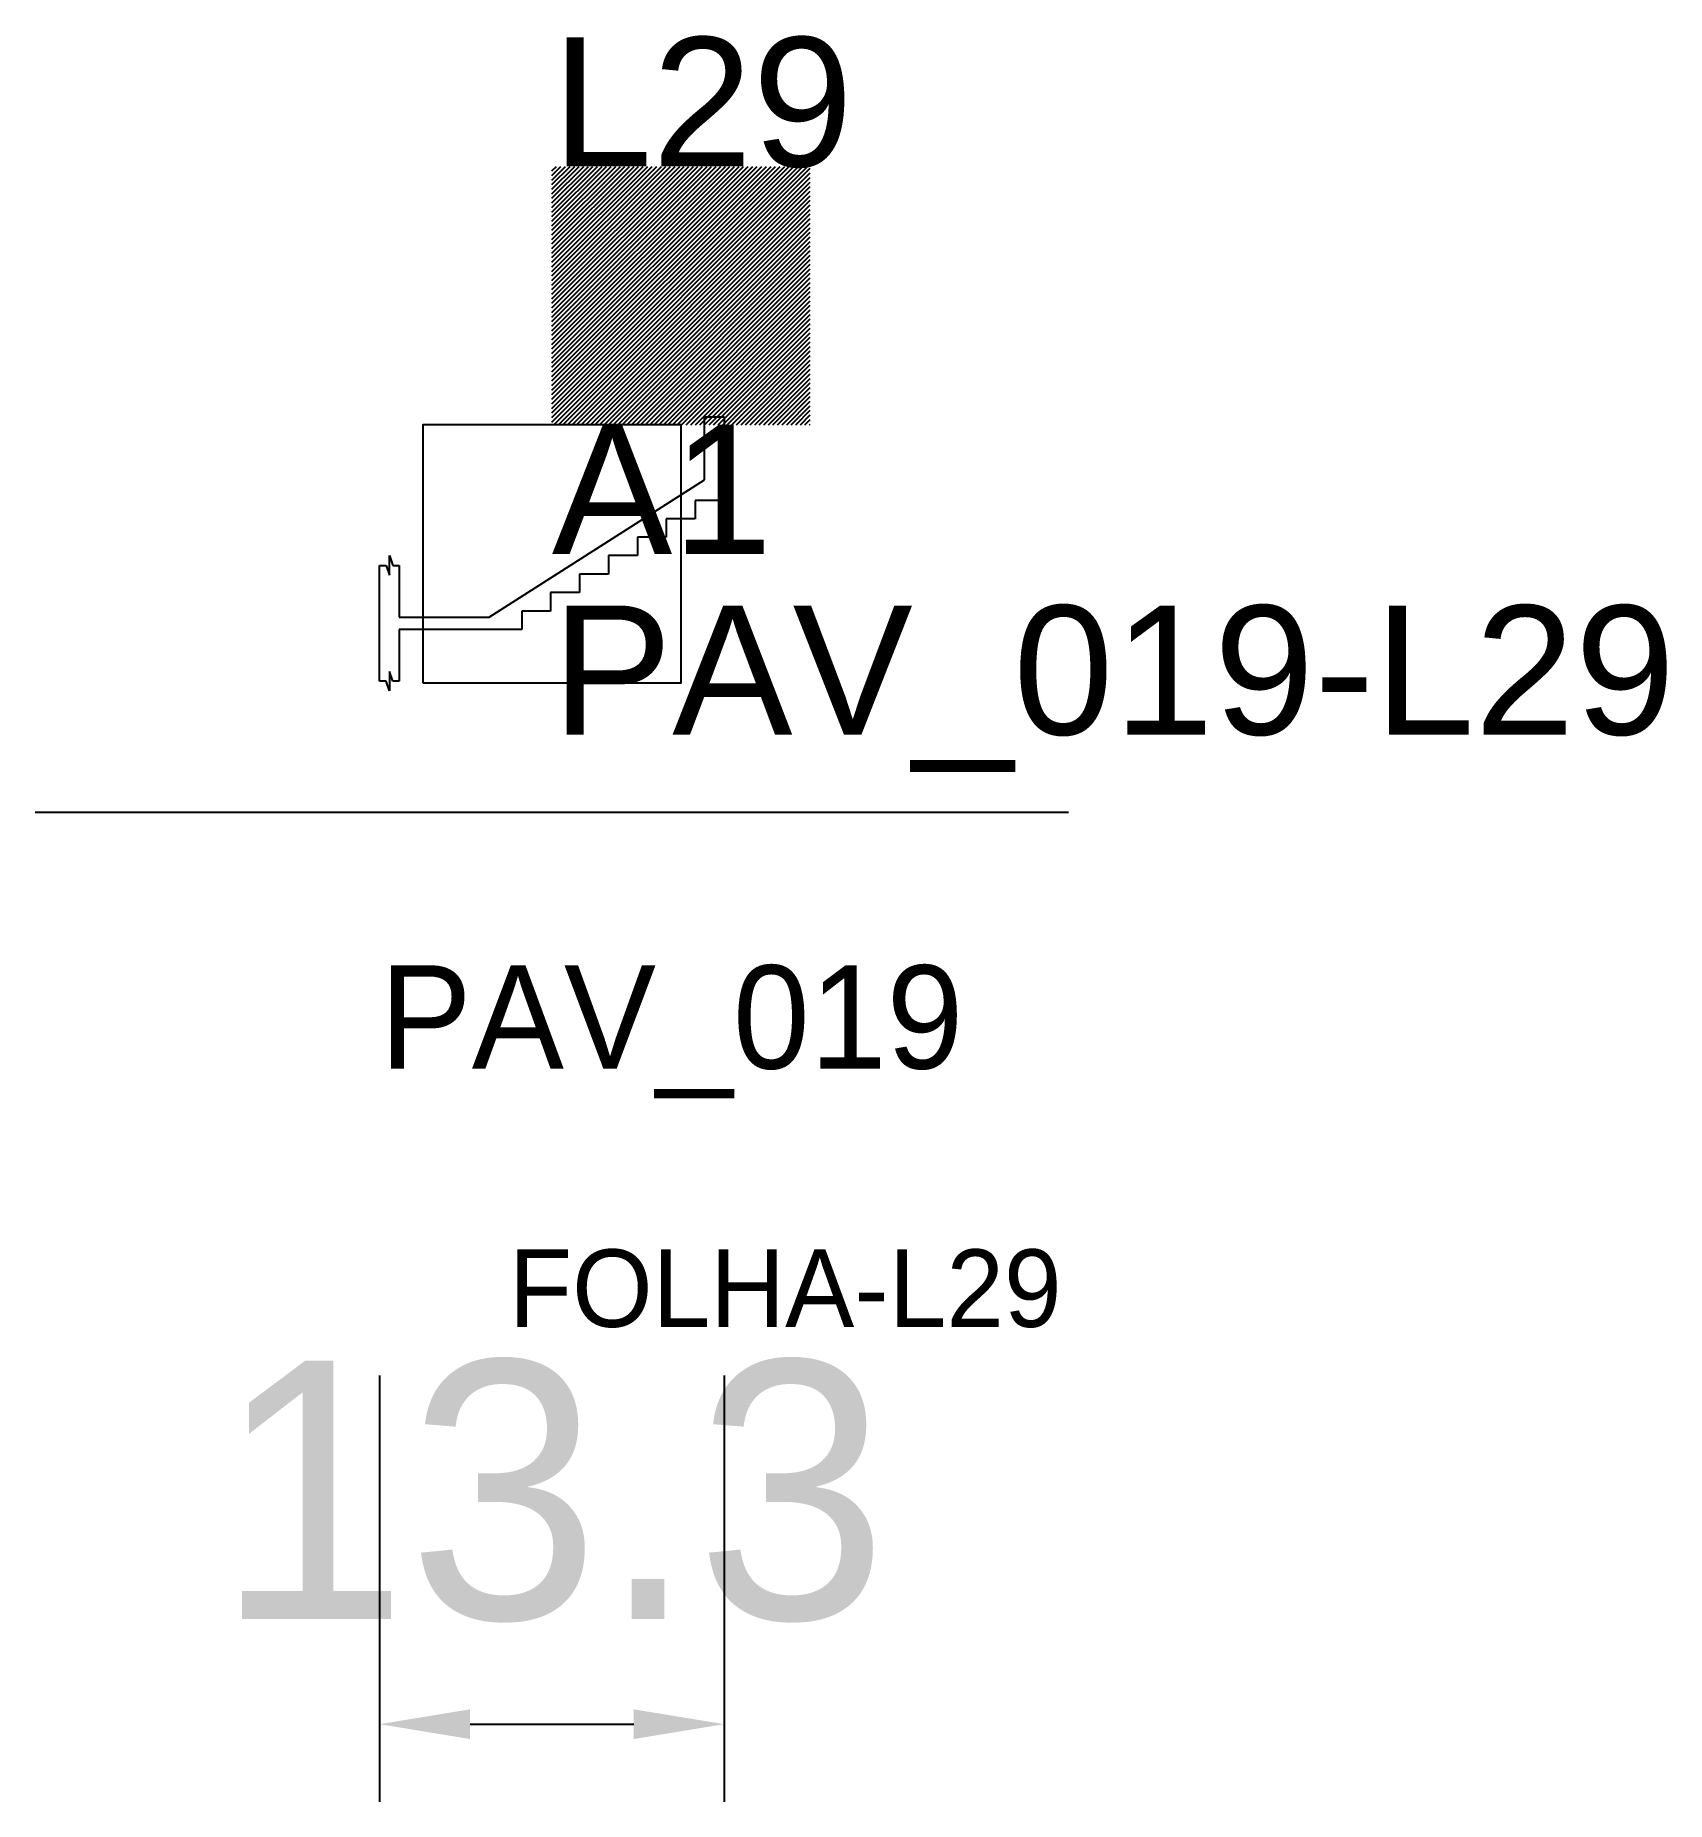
# Model space of a CAD drawing. Header units: metres. Extents: x 208.9 to 272, y 147.9 to 216.3.
import ezdxf

# ---------------------------------------------------------------- set-up
doc = ezdxf.new("R2010")
doc.units = ezdxf.units.M
for name, color, linetype in [('3', 3, 'CONTINUOUS'), ('AUX00', 7, 'CONTINUOUS'), ('COTA', 241, 'CONTINUOUS'), ('FOLHA', 255, 'CONTINUOUS'), ('Hachura', 251, 'CONTINUOUS'), ('NOMENCLATURA', 7, 'CONTINUOUS'), ('Nível', 160, 'CONTINUOUS'), ('Painéis', 200, 'CONTINUOUS'), ('Pilares', 5, 'CONTINUOUS'), ('REAPROVEITAMENTO', 251, 'CONTINUOUS'), ('SARR_2.2x7', 40, 'CONTINUOUS')]:
    doc.layers.add(name, color=color, linetype=linetype)
doc.styles.add('ARIAL', font='Arial.ttf')
doc.styles.add('STR_STANDARD', font='arial.ttf')
doc.dimstyles.new('EZ DXF', dxfattribs={"dimtxt": 10, "dimasz": 3.5, "dimexe": 3, "dimexo": 1.5, "dimgap": 1, "dimtad": 1, "dimdec": 1, "dimdsep": 46, "dimcen": 2.5, "dimazin": 3, "dimtfac": 1, "dimtmove": 0, "dimatfit": 3})

msp = doc.modelspace()

# ---------------------------------------------------------------- hatches: boundary and pattern name
at = {"layer": 'Hachura'}
h = msp.add_hatch(dxfattribs=at)
h.set_pattern_fill('ANSI31', scale=50)
h.paths.add_polyline_path([(222.2, 191.26), (222.2, 195.74), (222.45, 195.74), (222.58, 195.36), (222.58, 196.12), (222.71, 195.74), (222.96, 195.74), (222.96, 193.74), (226.44, 193.74), (234.78, 199.06), (234.78, 201.5), (235.54, 201.5), (235.54, 198.26), (234.42, 198.26), (234.42, 197.55), (233.3, 197.55), (233.3, 196.83), (232.18, 196.83), (232.18, 196.12), (231.06, 196.12), (231.06, 195.4), (229.94, 195.4), (229.94, 194.69), (228.82, 194.69), (228.82, 193.97), (227.7, 193.97), (227.7, 193.26), (222.96, 193.26), (222.96, 191.26), (222.71, 191.26), (222.58, 191.64), (222.58, 190.88), (222.45, 191.26)])
h = msp.add_hatch(dxfattribs=at)
h.set_pattern_fill('ANSI31', scale=50)
h.paths.add_polyline_path([(222.2, 191.26), (222.2, 195.74), (222.45, 195.74), (222.58, 195.36), (222.58, 196.12), (222.71, 195.74), (222.96, 195.74), (222.96, 193.74), (226.44, 193.74), (234.78, 199.06), (234.78, 201.5), (235.54, 201.5), (235.54, 198.26), (234.42, 198.26), (234.42, 197.55), (233.3, 197.55), (233.3, 196.83), (232.18, 196.83), (232.18, 196.12), (231.06, 196.12), (231.06, 195.4), (229.94, 195.4), (229.94, 194.69), (228.82, 194.69), (228.82, 193.97), (227.7, 193.97), (227.7, 193.26), (222.96, 193.26), (222.96, 191.26), (222.71, 191.26), (222.58, 191.64), (222.58, 190.88), (222.45, 191.26)])
at = {"layer": 'Reaproveitamento'}
h = msp.add_hatch(dxfattribs=at)
h.set_pattern_fill('SOLID')
h.paths.add_polyline_path([(228.87, 201.19), (238.87, 201.19), (238.87, 211.19), (228.87, 211.19)])
h = msp.add_hatch(dxfattribs=at)
h.set_pattern_fill('SOLID')
h.paths.add_polyline_path([(228.87, 201.19), (238.87, 201.19), (238.87, 211.19), (228.87, 211.19)])

# ---------------------------------------------------------------- linework, layer by layer
at = {"layer": 'Painéis', "color": 200}
for p, q in [((234.78, 199.06), (234.78, 201.5)), ((234.78, 201.5), (235.54, 201.5)), ((234.78, 199.06), (234.78, 201.5)), ((234.78, 201.5), (235.54, 201.5)), ((235.54, 201.5), (235.54, 198.26)), ((235.54, 201.5), (235.54, 198.26)), ((226.44, 193.74), (234.78, 199.06)), ((226.44, 193.74), (234.78, 199.06)), ((235.54, 198.26), (234.42, 198.26)), ((234.42, 198.26), (234.42, 197.55)), ((235.54, 198.26), (234.42, 198.26)), ((234.42, 198.26), (234.42, 197.55)), ((234.42, 197.55), (233.3, 197.55)), ((233.3, 197.55), (233.3, 196.83)), ((234.42, 197.55), (233.3, 197.55)), ((233.3, 197.55), (233.3, 196.83)), ((233.3, 196.83), (232.18, 196.83)), ((232.18, 196.83), (232.18, 196.12)), ((233.3, 196.83), (232.18, 196.83)), ((232.18, 196.83), (232.18, 196.12)), ((222.2, 191.26), (222.2, 195.74)), ((222.2, 195.74), (222.45, 195.74)), ((222.2, 191.26), (222.2, 195.74)), ((222.2, 195.74), (222.45, 195.74)), ((222.45, 195.74), (222.58, 195.36)), ((222.45, 195.74), (222.58, 195.36)), ((222.58, 195.36), (222.58, 196.12)), ((222.58, 196.12), (222.71, 195.74)), ((222.58, 195.36), (222.58, 196.12)), ((222.58, 196.12), (222.71, 195.74)), ((222.71, 195.74), (222.96, 195.74)), ((222.71, 195.74), (222.96, 195.74)), ((222.96, 195.74), (222.96, 193.74)), ((222.96, 195.74), (222.96, 193.74)), ((232.18, 196.12), (231.06, 196.12)), ((231.06, 196.12), (231.06, 195.4)), ((232.18, 196.12), (231.06, 196.12)), ((231.06, 196.12), (231.06, 195.4)), ((231.06, 195.4), (229.94, 195.4)), ((229.94, 195.4), (229.94, 194.69)), ((231.06, 195.4), (229.94, 195.4)), ((229.94, 195.4), (229.94, 194.69)), ((229.94, 194.69), (228.82, 194.69)), ((228.82, 194.69), (228.82, 193.97)), ((229.94, 194.69), (228.82, 194.69)), ((228.82, 194.69), (228.82, 193.97)), ((222.96, 193.74), (226.44, 193.74)), ((222.96, 193.74), (226.44, 193.74)), ((228.82, 193.97), (227.7, 193.97)), ((227.7, 193.97), (227.7, 193.26)), ((228.82, 193.97), (227.7, 193.97)), ((227.7, 193.97), (227.7, 193.26)), ((227.7, 193.26), (222.96, 193.26)), ((222.96, 193.26), (222.96, 191.26)), ((227.7, 193.26), (222.96, 193.26)), ((222.96, 193.26), (222.96, 191.26)), ((222.71, 191.26), (222.58, 191.64)), ((222.58, 191.64), (222.58, 190.88)), ((222.71, 191.26), (222.58, 191.64)), ((222.58, 191.64), (222.58, 190.88)), ((222.45, 191.26), (222.2, 191.26)), ((222.45, 191.26), (222.2, 191.26)), ((222.58, 190.88), (222.45, 191.26)), ((222.58, 190.88), (222.45, 191.26)), ((222.96, 191.26), (222.71, 191.26)), ((222.96, 191.26), (222.71, 191.26))]:
    msp.add_line(p, q, dxfattribs=at)
at = {"layer": 'Pilares'}
msp.add_lwpolyline([(223.87, 191.19), (233.87, 191.19), (233.87, 201.19), (223.87, 201.19)], close=True, dxfattribs=at)
msp.add_lwpolyline([(223.87, 191.19), (233.87, 191.19), (233.87, 201.19), (223.87, 201.19)], close=True, dxfattribs=at)
at = {"layer": 'SARR_2.2x7'}
msp.add_line((208.87, 186.19), (248.87, 186.19), dxfattribs=at)
msp.add_line((208.87, 186.19), (248.87, 186.19), dxfattribs=at)

# ---------------------------------------------------------------- texts
at = {"layer": '3', "style": 'STR_STANDARD'}
msp.add_text('A1', height=5, dxfattribs=at).set_placement((228.87, 196.19))
msp.add_text('A1', height=5, dxfattribs=at).set_placement((228.87, 196.19))
at = {"layer": 'AUX00', "style": 'STR_STANDARD'}
msp.add_text('PAV_019-L29', height=5, dxfattribs=at).set_placement((228.87, 189.19))
msp.add_text('PAV_019-L29', height=5, dxfattribs=at).set_placement((228.87, 189.19))
at = {"layer": 'FOLHA'}
msp.add_text('FOLHA-L29', height=3, dxfattribs=at).set_placement((227.2, 166.26))
msp.add_text('FOLHA-L29', height=3, dxfattribs=at).set_placement((227.2, 166.26))
at = {"layer": 'NOMENCLATURA', "insert": (228.87, 216.19), "char_height": 5, "attachment_point": 1, "style": 'ARIAL'}
msp.add_mtext('L29', dxfattribs=at)
msp.add_mtext('L29', dxfattribs=at)
at = {"layer": 'Nível'}
msp.add_text('PAV_019', height=4, dxfattribs=at).set_placement((222.2, 176.26))
msp.add_text('PAV_019', height=4, dxfattribs=at).set_placement((222.2, 176.26))

# ---------------------------------------------------------------- dimensions: what is measured, and where the dimension line sits
at = {"layer": 'COTA'}
msp.add_linear_dim(base=(222.2, 150.88), p1=(222.2, 165.88), p2=(235.54, 165.88), dimstyle='EZ DXF', dxfattribs=at).render()
msp.add_linear_dim(base=(222.2, 150.88), p1=(222.2, 165.88), p2=(235.54, 165.88), dimstyle='EZ DXF', dxfattribs=at).render()

doc.saveas('drawing.dxf')
